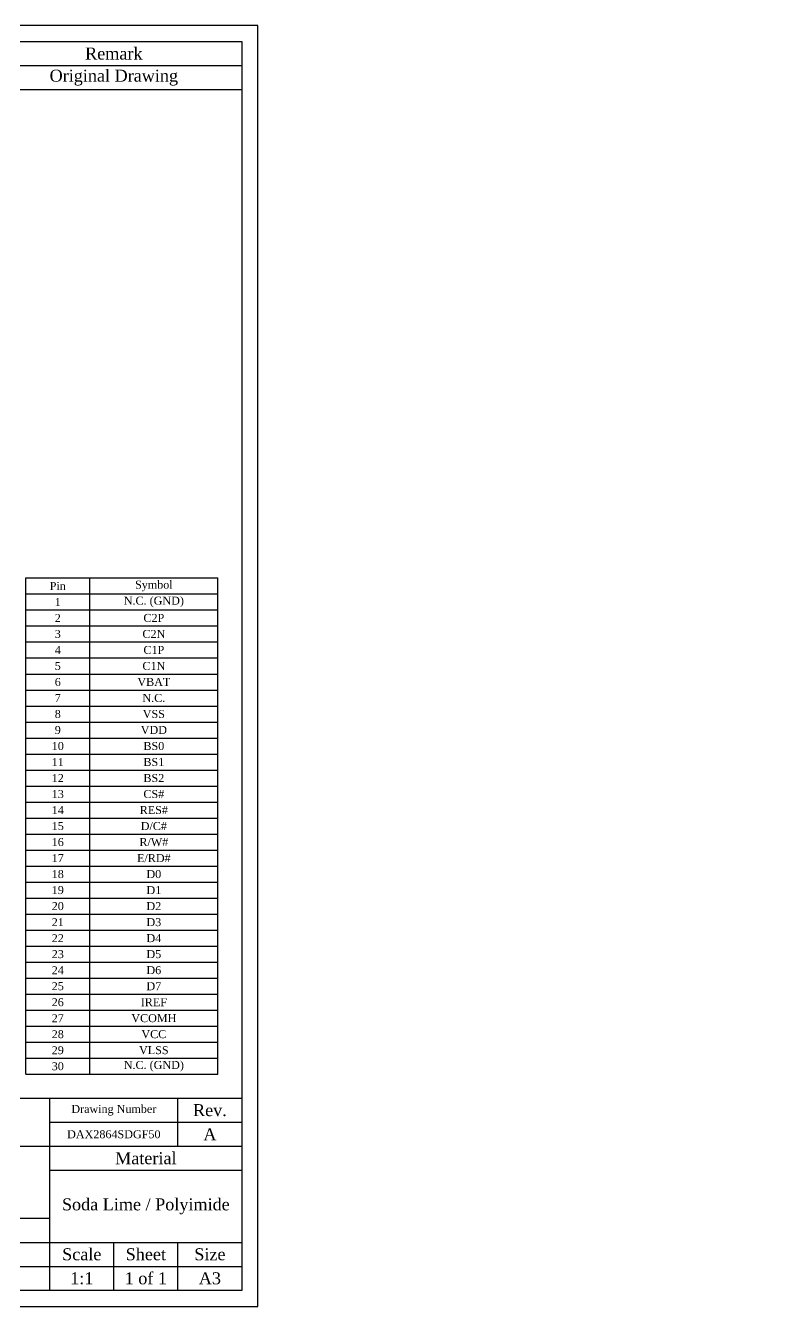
# Model space of a CAD drawing. Extents: x -1 to 152, y 0 to 80.
# Drawn here: x 105.5 to 151.6, y 0 to 80 of the extents above; entities that cross this region are included whole.
import ezdxf

# ---------------------------------------------------------------- set-up
doc = ezdxf.new("R2010")
doc.units = 0
doc.header["$MEASUREMENT"] = 0
doc.layers.add('Frame', color=7, linetype='Continuous')
doc.styles.get("Standard").update_dxf_attribs({"font": 'TIMES.TTF'})

msp = doc.modelspace()

# ---------------------------------------------------------------- linework, layer by layer
at = {"layer": 'Frame'}
for p, q in [((91, 77.5), (119, 77.5)), ((91, 76), (119, 76)), ((105.5, 14.5), (105.5, 45.5)), ((105.5, 45.5), (117.5, 45.5)), ((109.5, 14.5), (109.5, 45.5)), ((117.5, 14.5), (117.5, 45.5)), ((105.5, 44.5), (117.5, 44.5)), ((105.5, 43.5), (117.5, 43.5)), ((105.5, 42.5), (117.5, 42.5)), ((105.5, 41.5), (117.5, 41.5)), ((105.5, 40.5), (117.5, 40.5)), ((105.5, 39.5), (117.5, 39.5)), ((105.5, 38.5), (117.5, 38.5)), ((105.5, 37.5), (117.5, 37.5)), ((105.5, 36.5), (117.5, 36.5)), ((105.5, 35.5), (117.5, 35.5)), ((105.5, 34.5), (117.5, 34.5)), ((105.5, 33.5), (117.5, 33.5)), ((105.5, 32.5), (117.5, 32.5)), ((105.5, 31.5), (117.5, 31.5)), ((105.5, 30.5), (117.5, 30.5)), ((105.5, 29.5), (117.5, 29.5)), ((105.5, 28.5), (117.5, 28.5)), ((105.5, 27.5), (117.5, 27.5)), ((105.5, 26.5), (117.5, 26.5)), ((105.5, 25.5), (117.5, 25.5)), ((105.5, 24.5), (117.5, 24.5)), ((105.5, 23.5), (117.5, 23.5)), ((105.5, 22.5), (117.5, 22.5)), ((105.5, 21.5), (117.5, 21.5)), ((105.5, 20.5), (117.5, 20.5)), ((105.5, 19.5), (117.5, 19.5)), ((105.5, 18.5), (117.5, 18.5)), ((105.5, 17.5), (117.5, 17.5)), ((105.5, 16.5), (117.5, 16.5)), ((105.5, 15.5), (117.5, 15.5)), ((105.5, 14.5), (117.5, 14.5)), ((49, 13), (119, 13)), ((107, 1), (107, 13)), ((115, 10), (115, 13)), ((107, 11.5), (119, 11.5)), ((49, 10), (119, 10)), ((107, 8.5), (119, 8.5)), ((61, 5.5), (107, 5.5)), ((61, 4), (119, 4)), ((111, 1), (111, 4)), ((115, 1), (115, 4)), ((61, 2.5), (119, 2.5))]:
    msp.add_line(p, q, dxfattribs=at)
for points in [[(120, 80), (0, 80), (0, 0), (120, 0)], [(119, 1), (1, 1), (1, 79), (119, 79)]]:
    msp.add_lwpolyline(points, close=True, dxfattribs=at)

# ---------------------------------------------------------------- texts
at = {"insert": (151.56509, 67.32901), "char_height": 0.8, "attachment_point": 1}
msp.add_mtext('\\A1;', dxfattribs=at)
at = {"layer": 'Frame', "attachment_point": 5}
for s, insert, char_height in [('{\\fTimes New Roman|b0|i0|c0|p18;Remark}', (111, 78.25), 0.75), ('Original Drawing', (111, 76.75), 0.75), ('{\\fTimes New Roman|b0|i0|c0|p18;Pin}', (107.5, 45), 0.5), ('{\\fTimes New Roman|b0|i0|c0|p18;Symbol}', (113.5, 45), 0.5), ('{\\fTimes New Roman|b0|i0|c0|p18;1}', (107.5, 44), 0.5), ('N.C. (GND)', (113.5, 44), 0.5), ('{\\fTimes New Roman|b0|i0|c0|p18;2}', (107.5, 43), 0.5), ('C2P', (113.5, 43), 0.5), ('{\\fTimes New Roman|b0|i0|c0|p18;3}', (107.5, 42), 0.5), ('C2N', (113.5, 42), 0.5), ('{\\fTimes New Roman|b0|i0|c0|p18;4}', (107.5, 41), 0.5), ('C1P', (113.5, 41), 0.5), ('{\\fTimes New Roman|b0|i0|c0|p18;5}', (107.5, 40), 0.5), ('C1N', (113.5, 40), 0.5), ('{\\fTimes New Roman|b0|i0|c0|p18;6}', (107.5, 39), 0.5), ('VBAT', (113.5, 39), 0.5), ('{\\fTimes New Roman|b0|i0|c0|p18;7}', (107.5, 38), 0.5), ('N.C.', (113.5, 38), 0.5), ('{\\fTimes New Roman|b0|i0|c0|p18;8}', (107.5, 37), 0.5), ('VSS', (113.5, 37), 0.5), ('9', (107.5, 36), 0.5), ('VDD', (113.5, 36), 0.5), ('10', (107.5, 35), 0.5), ('BS0', (113.5, 35), 0.5), ('11', (107.5, 34), 0.5), ('BS1', (113.5, 34), 0.5), ('12', (107.5, 33), 0.5), ('BS2', (113.5, 33), 0.5), ('13', (107.5, 32), 0.5), ('CS#', (113.5, 32), 0.5), ('14', (107.5, 31), 0.5), ('RES#', (113.5, 31), 0.5), ('15', (107.5, 30), 0.5), ('D/C#', (113.5, 30), 0.5), ('16', (107.5, 29), 0.5), ('R/W#', (113.5, 29), 0.5), ('17', (107.5, 28), 0.5), ('E/RD#', (113.5, 28), 0.5), ('18', (107.5, 27), 0.5), ('D0', (113.5, 27), 0.5), ('19', (107.5, 26), 0.5), ('D1', (113.5, 26), 0.5), ('20', (107.5, 25), 0.5), ('D2', (113.5, 25), 0.5), ('21', (107.5, 24), 0.5), ('D3', (113.5, 24), 0.5), ('22', (107.5, 23), 0.5), ('D4', (113.5, 23), 0.5), ('23', (107.5, 22), 0.5), ('D5', (113.5, 22), 0.5), ('24', (107.5, 21), 0.5), ('D6', (113.5, 21), 0.5), ('25', (107.5, 20), 0.5), ('D7', (113.5, 20), 0.5), ('26', (107.5, 19), 0.5), ('IREF', (113.5, 19), 0.5), ('27', (107.5, 18), 0.5), ('VCOMH', (113.5, 18), 0.5), ('28', (107.5, 17), 0.5), ('VCC', (113.5, 17), 0.5), ('29', (107.5, 16), 0.5), ('VLSS', (113.5, 16), 0.5), ('30', (107.5, 15), 0.5), ('N.C. (GND)', (113.5, 15), 0.5), ('{\\fTimes New Roman|b0|i0|c0|p18;Drawing Number}', (111, 12.25), 0.5), ('{\\fTimes New Roman|b0|i0|c0|p18;Rev.}', (117, 12.25), 0.75), ('DAX2864SDGF50', (111, 10.75), 0.5), ('A', (117, 10.75), 0.75), ('{\\fTimes New Roman|b0|i0|c0|p18;Material}', (113, 9.25), 0.75), ('Soda Lime / Polyimide', (113, 6.25), 0.75), ('{\\fTimes New Roman|b0|i0|c0|p18;Scale}', (109, 3.25), 0.75), ('{\\fTimes New Roman|b0|i0|c0|p18;Sheet}', (113, 3.25), 0.75), ('{\\fTimes New Roman|b0|i0|c0|p18;Size}', (117, 3.25), 0.75), ('{\\fTimes New Roman|b0|i0|c0|p18;1:1}', (109, 1.75), 0.75), ('{\\fTimes New Roman|b0|i0|c0|p18;1 of 1}', (113, 1.75), 0.75), ('{\\fTimes New Roman|b0|i0|c0|p18;A3}', (117, 1.75), 0.75)]:
    msp.add_mtext(s, dxfattribs=dict(at, insert=insert, char_height=char_height))

doc.saveas('drawing.dxf')
